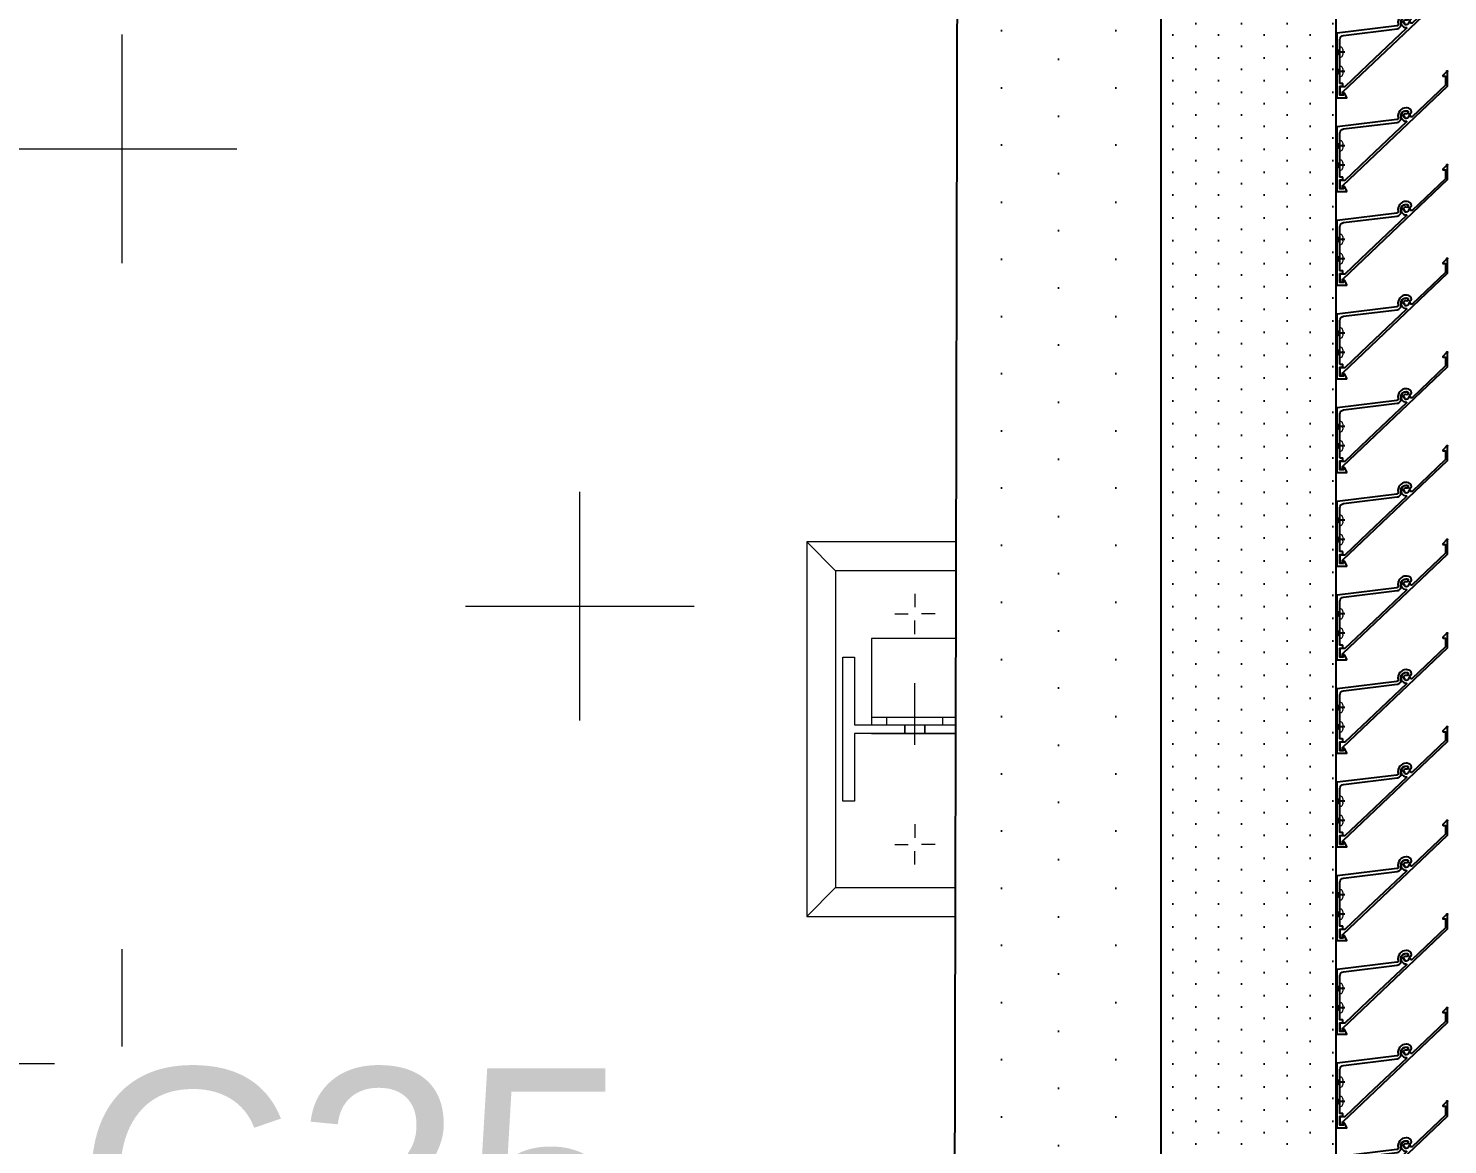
# Model space of a CAD drawing. Header units: millimetres. Extents: x 663313 to 1226001, y 1431724 to 1620898.
# Drawn here: x 771366 to 772351, y 1509037 to 1509812 of the extents above; entities that cross this region are included whole.
import ezdxf

# ---------------------------------------------------------------- set-up
doc = ezdxf.new("R2010")
doc.units = ezdxf.units.MM
doc.set_wipeout_variables(frame=1)
for name, pattern in [('CENTER', [50.8, 31.75, -6.35, 6.35, -6.35]), ('HIDDEN', [0.375, 0.25, -0.125]), ('XKITLINE00', [0]), ('XKITLINE02', [4, 2, -2])]:
    doc.linetypes.add(name, pattern=pattern)
for name, color, linetype in [('010 - ASPG_ACCESSORIES_MAIN_COLOR_1', 7, 'Continuous'), ('010 - ASPG_EXTR_MAIN_COLOR_2', 7, 'Continuous'), ('010 - ASPG_FLASHING_HATCH_', 7, 'Continuous'), ('010 - ASPG_FLASHING_MAIN_COLOR_2', 7, 'Continuous'), ('010 - ASPG_FLASHING_MAIN_COLOR_4', 7, 'Continuous'), ('010 - ASPG_FLASHING_WIPEOUT_', 7, 'Continuous'), ('010 - ASPG_FRAMING_MAIN_COLOR_2', 7, 'Continuous'), ('010 - ASPG_FRAMING_SUB_COLOR_2', 7, 'Continuous'), ('010 - ASPG_FRAMING_WIPEOUT_', 7, 'Continuous'), ('Center Line', 7, 'CENTER'), ('CVA044__', 7, 'Continuous'), ('DIM', 7, 'Continuous'), ('TEXT', 7, 'Continuous')]:
    doc.layers.add(name, color=color, linetype=linetype)
doc.layers.add('010 - ASPG_EXTR_DEF_SUB', color=7, linetype='Continuous', plot=False)
for name, color, linetype, lineweight in [('A-FLOR-E', 7, 'Continuous', 9), ('Bolt', 7, 'Continuous', 0), ('Part', 7, 'Continuous', 0), ('SCREW', 7, 'Continuous', 5)]:
    doc.layers.add(name, color=color, linetype=linetype, lineweight=lineweight)
doc.styles.add('Arial', font='arial.ttf')

# ---------------------------------------------------------------- blocks, each defined once
blk = doc.blocks.new('44')
at = {"layer": 'Bolt', "color": 7, "linetype": 'XKITLINE02', "lineweight": 0}
for p, q in [((20.5169, 17.86212), (20.5219, 17.86212)), ((20.50298, 17.84262), (20.5459, 17.84262)), ((20.5109, 17.84962), (20.5169, 17.84962)), ((20.5169, 17.84962), (20.5109, 17.84962)), ((20.5109, 17.83562), (20.5169, 17.83562)), ((20.5169, 17.83562), (20.5109, 17.83562)), ((20.5169, 17.82312), (20.5219, 17.82312))]:
    blk.add_line(p, q, dxfattribs=at)
at = {"layer": 'Bolt', "color": 7, "linetype": 'XKITLINE00', "lineweight": 0}
for p, q in [((20.4339, 17.85662), (20.4339, 17.8473)), ((20.4339, 17.85662), (20.4339, 17.8473)), ((20.5939, 17.85662), (20.5939, 17.8473)), ((20.5939, 17.85662), (20.5939, 17.8473)), ((20.4199, 17.84262), (20.42923, 17.84262)), ((20.4199, 17.84262), (20.42923, 17.84262)), ((20.4479, 17.84262), (20.43858, 17.84262)), ((20.4479, 17.84262), (20.43858, 17.84262)), ((20.5799, 17.84262), (20.58923, 17.84262)), ((20.5799, 17.84262), (20.58923, 17.84262)), ((20.6079, 17.84262), (20.59858, 17.84262)), ((20.6079, 17.84262), (20.59858, 17.84262)), ((20.4339, 17.82862), (20.4339, 17.83794)), ((20.4339, 17.82862), (20.4339, 17.83794)), ((20.5939, 17.82862), (20.5939, 17.83794)), ((20.5939, 17.82862), (20.5939, 17.83794)), ((20.4839, 17.74662), (20.4839, 17.7373)), ((20.5439, 17.74662), (20.5439, 17.7373)), ((20.4699, 17.73262), (20.47923, 17.73262)), ((20.4839, 17.71862), (20.4839, 17.72795)), ((20.4979, 17.73262), (20.48858, 17.73262)), ((20.5299, 17.73262), (20.53923, 17.73262)), ((20.5439, 17.71862), (20.5439, 17.72795)), ((20.5579, 17.73262), (20.54858, 17.73262))]:
    blk.add_line(p, q, dxfattribs=at)
at = {"layer": 'Part', "color": 7, "lineweight": 0}
for p, q in [((20.3839, 17.91762), (20.4039, 17.89762)), ((20.6439, 17.91762), (20.6239, 17.89762))]:
    blk.add_line(p, q, dxfattribs=at)
at = {"layer": 'Part', "color": 7, "linetype": 'XKITLINE02', "lineweight": 0}
for p, q in [((20.5109, 17.87262), (20.5109, 17.81262)), ((20.5169, 17.87262), (20.5169, 17.81262)), ((20.5219, 17.81262), (20.5219, 17.87262)), ((20.4639, 17.79262), (20.5639, 17.79262)), ((20.5109, 17.79262), (20.5109, 17.67262)), ((20.5169, 17.79262), (20.5169, 17.67262)), ((20.5109, 17.76262), (20.5169, 17.76262))]:
    blk.add_line(p, q, dxfattribs=at)
at = {"layer": 'Part', "color": 7, "linetype": 'HIDDEN', "lineweight": 0, "ltscale": 5}
for p, q in [((22.4039, 17.78462), (20.2389, 17.78462)), ((22.4039, 17.67562), (20.2389, 17.67562))]:
    blk.add_line(p, q, dxfattribs=at)
at = {"layer": 'Part', "color": 7, "linetype": 'HIDDEN', "lineweight": 0, "ltscale": 2}
for p, q in [((20.4039, 17.78762), (20.3839, 17.76762)), ((20.6239, 17.78762), (20.6439, 17.76762))]:
    blk.add_line(p, q, dxfattribs=at)
at = {"layer": 'Part', "color": 7, "lineweight": 0}
for points in [[(20.6439, 17.79262), (20.6439, 17.91762), (20.3839, 17.91762), (20.3839, 17.79262)], [(20.6239, 17.79262), (20.6239, 17.89762), (20.4039, 17.89762), (20.4039, 17.79262)]]:
    blk.add_lwpolyline(points, dxfattribs=at)
at = {"layer": 'Part', "color": 7, "linetype": 'XKITLINE02', "lineweight": 0}
blk.add_lwpolyline([(20.4639, 17.79262), (20.4639, 17.80062), (20.5109, 17.80062), (20.5109, 17.88462), (20.4639, 17.88462), (20.4639, 17.89262), (20.5639, 17.89262), (20.5639, 17.88462), (20.5169, 17.88462), (20.5169, 17.80062), (20.5639, 17.80062), (20.5639, 17.79262)], close=True, dxfattribs=at)
for points in [[(20.5169, 17.81262), (20.5769, 17.81262), (20.5769, 17.87262), (20.5169, 17.87262)], [(20.5639, 17.79262), (20.5639, 17.67262), (20.4639, 17.67262), (20.4639, 17.79262)]]:
    blk.add_lwpolyline(points, dxfattribs=at)
at = {"layer": 'Part', "color": 7, "lineweight": 0}
blk.add_lwpolyline([(22.4039, 17.66762), (20.2389, 17.66762), (20.2389, 17.79262), (22.4039, 17.79262)], close=True, dxfattribs=at)
at = {"layer": 'Part', "color": 7, "linetype": 'HIDDEN', "lineweight": 0, "ltscale": 2}
for points in [[(20.3839, 17.79262), (20.3839, 17.76762), (20.6439, 17.76762), (20.6439, 17.79262)], [(20.4039, 17.79262), (20.4039, 17.78762), (20.6239, 17.78762), (20.6239, 17.79262)]]:
    blk.add_lwpolyline(points, dxfattribs=at)
blk = doc.blocks.new('W-1-PP18-ST_ENT4_REV00_20260531-225334_LOPF_PL')
at = {"layer": 'A-FLOR-E'}
h = blk.add_hatch(dxfattribs=at)
h.set_pattern_fill('CROSS', scale=50)
h.set_pattern_definition([(0, (-663607876.36, -1524781034.1), (317.5, 317.5), [158.75, -476.25]), (90, (-663607797, -1524781113.48), (-317.5, 317.5), [158.75, -476.25])])
h.paths.add_polyline_path([(19109.68, -8210), (19109.78, -13360.24), (23991.61, -13360.35), (23967.62, -1699.93), (16485.04, -1700.11), (16485.01, -3485), (17110.04, -3485.01), (17109.82, -8210)])
at = {"layer": 'TEXT'}
h = blk.add_hatch(dxfattribs=at)
h.set_pattern_fill('ANSI34', scale=21.831008, angle=389.61274)
h.set_pattern_definition([(314.9986, (31061.48, -20146.6), (294.079, 294.065), []), (314.9986, (31061.47, -20244.64), (294.079, 294.065), []), (314.9986, (31061.47, -20342.66), (294.079, 294.065), []), (314.9986, (31061.47, -20440.7), (294.079, 294.065), [])])
h.paths.add_polyline_path([(21249.95, -1450.04), (21249.94, -1590.04), (24079.24, -1590.1), (24079.25, -1450.1)], flags=17)
h.paths.add_polyline_path([(18499.62, -1589.97), (18499.62, -1449.97), (16347.69, -1449.92), (16347.69, -1589.92)])
h.paths.add_polyline_path([(18499.62, -1449.97), (18499.62, -1589.97), (21249.94, -1590.04), (21249.95, -1450.04)], flags=17)
h.paths.add_polyline_path([(24220.23, -1449.94), (24080.23, -1449.93), (24079.94, -13260.01), (19109.72, -13259.91), (19109.7, -8210.03), (17109.8, -8209.97), (17110.04, -3485.01), (16485.3, -3485), (16485.04, -1575), (16345.04, -1575), (16345, -3624.99), (16970.03, -3625.01), (16969.92, -8349.97), (18969.84, -8350.03), (18969.72, -13399.9), (24219.94, -13400.01)])
at = {"layer": 'DIM', "color": 7}
blk.add_lwpolyline([(24079.94, -13360.3), (24079.94, -1590.1)], dxfattribs=at)
at = {"layer": 'Part', "color": 7, "linetype": 'XKITLINE00', "lineweight": 0}
blk.add_lwpolyline([(16346.85, -1449.99), (24217.62, -1450), (24217.63, -13399.97), (18969.78, -13399.94)], dxfattribs=at)
blk.add_lwpolyline([(17109.72, -8210), (17109.72, -3484.86), (16484.62, -3484.86), (16484.62, -1589.98), (24077.62, -1590), (24077.63, -13259.97), (19109.78, -13259.94), (19109.78, -8210)], close=True, dxfattribs=at)
at = {"layer": 'CVA044__', "color": 7, "insert": (23653.1, -13011.49), "char_height": 150, "attachment_point": 5, "style": 'Arial', "bg_fill": 3, "box_fill_scale": 1.1, "bg_fill_color": 256, "bg_fill_true_color": 13158600, "bg_fill_transparency": 0}
blk.add_mtext('\\A1;C25', dxfattribs=at)
at = {"color": 7, "xscale": 1000.000000000001, "yscale": 1000.000000000001, "zscale": 1000.000000000001, "rotation": 90}
blk.add_blockref('44', (41885.62, -33213.9), dxfattribs=at)
blk = doc.blocks.new('PZG35-9D5')
at = {"layer": 'Center Line', "color": 7}
blk.add_line((0, 3.73), (0, -10.53), dxfattribs=at)
at = {"layer": 'SCREW', "color": 7}
for p, q in [((-1.4, 0), (-1.4, -1.09)), ((1.4, 0), (1.4, -0.59)), ((-1.85, -1.4), (1.85, -0.9)), ((-1.85, -1.4), (-1.4, -1.09)), ((-1.85, -1.4), (-1.4, -1.71)), ((-1.85, -2.7), (1.85, -2.2)), ((-1.85, -2.7), (-1.4, -2.39)), ((-1.85, -2.7), (-1.4, -3.01)), ((-1.85, -4), (-1.4, -3.69)), ((-1.85, -4), (-0.99, -3.88)), ((-1.85, -4), (-1.4, -4.31)), ((-1.4, -1.09), (1.4, -0.59)), ((-1.4, -1.71), (1.4, -1.21)), ((-1.4, -1.71), (-1.4, -2.39)), ((-1.4, -2.39), (1.4, -1.89)), ((-1.4, -3.01), (1.4, -2.51)), ((-1.4, -3.01), (-1.4, -3.69)), ((-1.4, -3.69), (-0.84, -3.59)), ((-1.4, -4.31), (-1.18, -4.27)), ((-1.4, -4.31), (-1.4, -8.1)), ((0, -9.5), (-1.4, -8.1)), ((0, -9.5), (1.4, -8.1)), ((0.56, -3.34), (1.4, -3.19)), ((0.71, -3.65), (1.85, -3.5)), ((0.71, -3.93), (1.4, -3.81)), ((0.71, -4.61), (1.4, -4.49)), ((0.71, -4.95), (1.85, -4.8)), ((0.71, -5.23), (1.4, -5.11)), ((1.85, -0.9), (1.4, -0.59)), ((1.85, -0.9), (1.4, -1.21)), ((1.4, -1.21), (1.4, -1.89)), ((1.85, -2.2), (1.4, -1.89)), ((1.85, -2.2), (1.4, -2.51)), ((1.4, -2.51), (1.4, -3.19)), ((1.85, -3.5), (1.4, -3.19)), ((1.85, -3.5), (1.4, -3.81)), ((1.4, -3.81), (1.4, -4.49)), ((1.85, -4.8), (1.4, -4.49)), ((1.85, -4.8), (1.4, -5.11)), ((1.4, -5.11), (1.4, -8.1))]:
    blk.add_line(p, q, dxfattribs=at)
blk.add_lwpolyline([(0, -9.5), (0.71, -5.23), (0.71, -3.6, 0.417657), (0.41, -3.3, 0.108102), (-0.84, -3.59), (-1.4, -4.7)], format="xyb", dxfattribs=at)
blk = doc.blocks.new('*U6169')
at = {"layer": 'SCREW', "color": 7}
blk.add_lwpolyline([(3.03, 1.78, 0.09906), (0.8, 2.55), (0.8, 2.27), (-0.8, 2.27), (-0.8, 2.55, 0.09906), (-3.03, 1.78, 0.266588), (-3.5, 0.96), (-3.5, 0.2, 0.414214), (-3.3, 0), (3.3, 0, 0.414214), (3.5, 0.2), (3.5, 0.96, 0.266588)], format="xyb", close=True, dxfattribs=at)
blk.add_blockref('PZG35-9D5', (0, 0), dxfattribs=at)
blk = doc.blocks.new('*U6175')
at = {"color": 7}
blk.add_point((0, 0), dxfattribs=at)
at = {"layer": '010 - ASPG_ACCESSORIES_MAIN_COLOR_1', "color": 7}
blk.add_lwpolyline([(-39.7, -0.6, 0.414214), (-40, -0.9), (-40, -7.37, 0.57735), (-39.65, -7.57), (-36.64, -5.83, 0.767327), (-36.79, -5.3), (-37.9, -5.3, -0.414214), (-38.2, -5), (-38.2, -2.8, -0.414214), (-38, -2.6), (-32.18, -2.6, -0.388879), (-31.98, -2.78), (-31.85, -4.34, 0.388879), (-31.35, -4.8), (-30.3, -4.8, 0.414214), (-30, -4.5), (-30, -2.9, -0.414214), (-29.7, -2.6), (0.41, -2.6, -0.378969), (3.39, -5.24), (7.95, -42.52, 0.446593), (11.62, -45.08, -0.489802), (16.08, -48.68), (16.06, -49.36, -0.18248), (15.8, -50.02, -0.267949), (15.33, -50.17, 1.122115), (15.1, -52.34, 0.405004), (18.06, -49.4), (18.08, -48.72, 0.489805), (11.16, -43.13, -0.446597), (9.94, -42.28), (4.87, -0.85, 0.364176), (4.57, -0.6)], format="xyb", close=True, dxfattribs=at)
at = {"layer": '010 - ASPG_EXTR_DEF_SUB', "color": 7}
for p in [(-40, -0.5), (43.44, -76.9), (43.44, -77.5)]:
    blk.add_point(p, dxfattribs=at)
at = {"layer": '010 - ASPG_EXTR_MAIN_COLOR_2', "color": 7}
blk.add_lwpolyline([(11.37, -48.15), (11.47, -47.44), (12.18, -47.56), (12.29, -46.79, -0.535538), (14.19, -49.17, 0.991572), (15.66, -49.58, 1.157025), (8.79, -48.77, -0.688558), (8.27, -48.99), (-17.14, -22.17), (-32.34, -6.13), (-32.34, -2.9, 0.414312), (-32.64, -2.6), (-37.54, -2.6, 0.414116), (-37.84, -2.9), (-37.84, -4.3, 0.414214), (-37.54, -4.6), (-35.99, -4.6, -0.205895), (-35.77, -4.69), (33.23, -77.5), (43.14, -77.5, 0.668179), (43.36, -76.99), (40.52, -74.15, 0.668179), (40.01, -74.36), (40.01, -76), (33.87, -76), (11.86, -52.78, -0.558354), (12.08, -51.95, 0.766275), (12.04, -50.39, -0.438583), (10.71, -48.05)], format="xyb", close=True, dxfattribs=at)
at = {"layer": 'SCREW', "color": 7, "rotation": 180}
for p in [(-21.65, -2.5), (-8.24, -2.5)]:
    blk.add_blockref('*U6169', p, dxfattribs=at)
blk = doc.blocks.new('*U4790')
at = {"color": 7}
blk.add_wipeout([(1370, 4), (60, 4), (60, 69.3), (1370, 69.3)], dxfattribs=at).dxf.layer = '010 - ASPG_FRAMING_WIPEOUT_'
at = {"layer": '010 - ASPG_FRAMING_MAIN_COLOR_2', "color": 7}
blk.add_lwpolyline([(1340, 69.3), (90, 69.3), (90, 6), (1340, 6)], close=True, dxfattribs=at)
at = {"layer": '010 - ASPG_FRAMING_SUB_COLOR_2', "color": 7}
for points in [[(1370, 4), (60, 4), (60, 69.3), (1370, 69.3)], [(60, 2), (60, 4), (1370, 4), (1370, 2)]]:
    blk.add_lwpolyline(points, close=True, dxfattribs=at)
at = {"color": 7, "rotation": 180}
for p in [(286.77, 69.3), (351.77, 69.3), (416.77, 69.3), (481.77, 69.3), (546.77, 69.3), (611.77, 69.3), (676.77, 69.3), (741.77, 69.3), (806.77, 69.3), (871.77, 69.3), (936.77, 69.3), (1001.77, 69.3), (1066.77, 69.3)]:
    blk.add_blockref('*U6175', p, dxfattribs=at)
blk = doc.blocks.new('W-1-PP18-ST_ENT4_REV00_20260604-235409_LOPF_ASPG_')
at = {"color": 7, "rotation": 270}
blk.add_blockref('*U4790', (24266, -11935), dxfattribs=at)
blk = doc.blocks.new('*U6318')
at = {"color": 7}
blk.add_wipeout([(0, -52), (1459, -52), (1320, -195.63), (0, -193)], dxfattribs=at).dxf.layer = '010 - ASPG_FLASHING_WIPEOUT_'
at = {"layer": '010 - ASPG_FLASHING_HATCH_'}
h = blk.add_hatch(dxfattribs=at)
h.set_pattern_fill('DOTS', scale=0.5)
h.set_pattern_definition([(0, (0, 0), (19.8438, 39.6875), [0, -39.6875])])
h.paths.add_polyline_path([(0, -52), (1459, -52), (1320, -195.63), (0, -193)])
at = {"layer": '010 - ASPG_FLASHING_MAIN_COLOR_2', "color": 7}
blk.add_lwpolyline([(0, -52), (1459, -52), (1320, -195.63), (0, -193)], close=True, dxfattribs=at)
at = {"color": 7}
blk.add_wipeout([(0, 69.3), (1580.3, 69.3), (1459, -52), (0, -52)], dxfattribs=at).dxf.layer = '010 - ASPG_FLASHING_WIPEOUT_'
at = {"layer": '010 - ASPG_FLASHING_HATCH_'}
h = blk.add_hatch(dxfattribs=at)
h.set_pattern_fill('DOTS', scale=0.2)
h.set_pattern_definition([(0, (0, 0), (7.9375, 15.875), [0, -15.875])])
h.paths.add_polyline_path([(0, 69.3), (1580.3, 69.3), (1459, -52), (0, -52)])
at = {"layer": '010 - ASPG_FLASHING_MAIN_COLOR_4', "color": 7}
blk.add_lwpolyline([(0, 69.3), (1580.3, 69.3), (1459, -52), (0, -52)], close=True, dxfattribs=at)
blk = doc.blocks.new('W-1-PP18-ST_ENT4_REV00_20260617-033902_ASPG_FLASHING')
at = {"color": 7, "rotation": 270}
blk.add_blockref('*U6318', (24266, -11935), dxfattribs=at)

msp = doc.modelspace()

# ---------------------------------------------------------------- block references
at = {"layer": 'DIM', "color": 7}
msp.add_blockref('W-1-PP18-ST_ENT4_REV00_20260531-225334_LOPF_PL', (747937.9499, 1522025.7857), dxfattribs=at)

# ---------------------------------------------------------------- next in the draw order: block references
at = {"color": 7}
msp.add_blockref('W-1-PP18-ST_ENT4_REV00_20260604-235409_LOPF_ASPG_', (747937.9499, 1522025.7857), dxfattribs=at)

# ---------------------------------------------------------------- next in the draw order: block references
msp.add_blockref('W-1-PP18-ST_ENT4_REV00_20260617-033902_ASPG_FLASHING', (747937.9499, 1522025.7857), dxfattribs=at)

doc.saveas('drawing.dxf')
